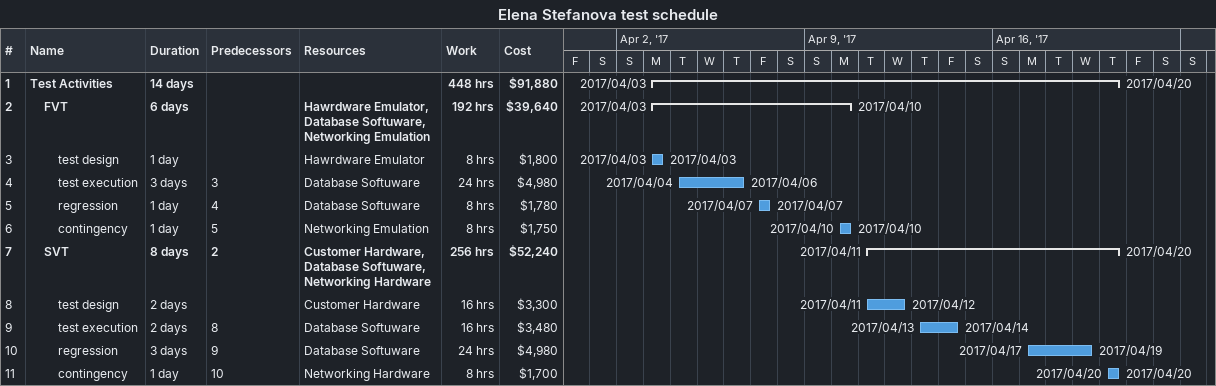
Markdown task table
Elena Stefanova test schedule

| ID | Level | Task | Duration | Start | Finish | Predecessors | Resources | Work (h) | Cost ($) |
|---|---|---|---|---|---|---|---|---|---|
| 1 | 1 | **Test Activities** | 14d | 2017-04-03 | 2017-04-20 |  |  | 448 | 91880 |
| 2 | 2 | **FVT** | 6d | 2017-04-03 | 2017-04-10 |  | Hawrdware Emulator, Database Softuware, Networking Emulation | 192 | 39640 |
| 3 | 3 | test design | 1d | 2017-04-03 | 2017-04-03 |  | Hawrdware Emulator | 8 | 1800 |
| 4 | 3 | test execution | 3d | 2017-04-04 | 2017-04-06 | 3 | Database Softuware | 24 | 4980 |
| 5 | 3 | regression | 1d | 2017-04-07 | 2017-04-07 | 4 | Database Softuware | 8 | 1780 |
| 6 | 3 | contingency | 1d | 2017-04-10 | 2017-04-10 | 5 | Networking Emulation | 8 | 1750 |
| 7 | 2 | **SVT** | 8d | 2017-04-11 | 2017-04-20 | 2 | Customer Hardware, Database Softuware, Networking Hardware | 256 | 52240 |
| 8 | 3 | test design | 2d | 2017-04-11 | 2017-04-12 |  | Customer Hardware | 16 | 3300 |
| 9 | 3 | test execution | 2d | 2017-04-13 | 2017-04-14 | 8 | Database Softuware | 16 | 3480 |
| 10 | 3 | regression | 3d | 2017-04-17 | 2017-04-19 | 9 | Database Softuware | 24 | 4980 |
| 11 | 3 | contingency | 1d | 2017-04-20 | 2017-04-20 | 10 | Networking Hardware | 8 | 1700 |
